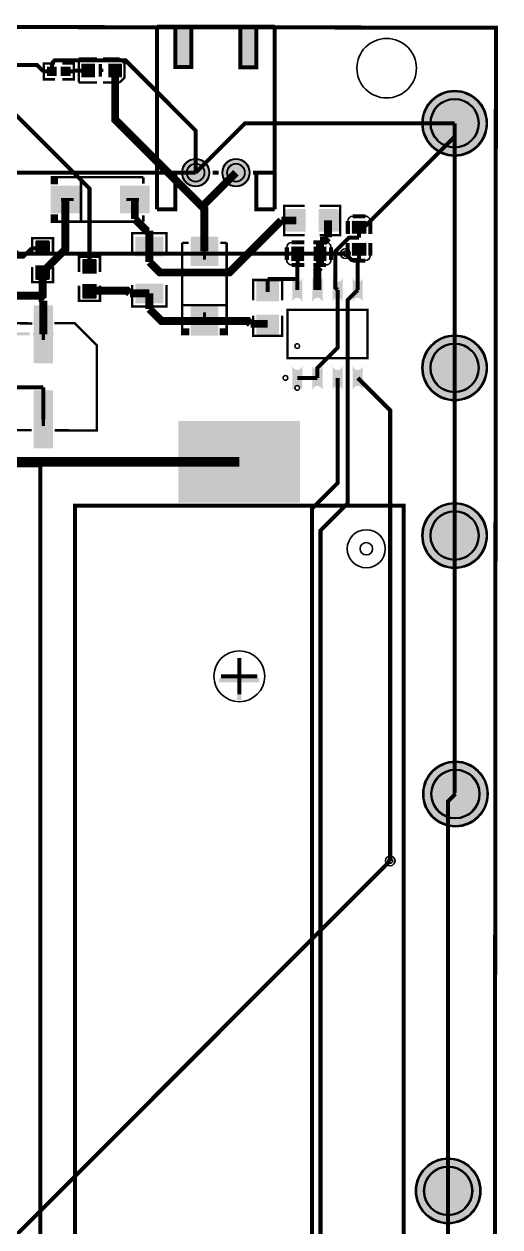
# Model space of a CAD drawing. Header units: millimetres. Extents: x -10 to 89, y -3 to 137.
# Drawn here: x 48.9 to 78.8, y 61.1 to 136.9 of the extents above; entities that cross this region are included whole.
import ezdxf

# ---------------------------------------------------------------- set-up
doc = ezdxf.new("R2010")
doc.units = ezdxf.units.MM
for name, color, linetype, true_color in [('BoardOutLine', 7, 'Continuous', 0xff00ff), ('BottomLayer', 7, 'Continuous', 0x0000ff), ('BottomSolderMaskLayer', 7, 'Continuous', 0xaa00ff), ('Document', 7, 'Continuous', 0xffffff), ('Hole', 7, 'Continuous', 0x222222), ('Multi-Layer', 7, 'Continuous', 0xc0c0c0), ('TopLayer', 7, 'Continuous', 0xff0000), ('TopPasteMaskLayer', 7, 'Continuous', 0x808080), ('TopSilkLayer', 7, 'Continuous', 0xffcc00), ('TopSolderMaskLayer', 7, 'Continuous', 0x800080)]:
    doc.layers.add(name, color=color, linetype=linetype, true_color=true_color)

msp = doc.modelspace()

# ---------------------------------------------------------------- hatches: boundary and pattern name
at = {"layer": 'BottomSolderMaskLayer'}
for points in [[(73.93009906019819, 130.6108712217425, 1), (78.05008890017785, 130.6108712217425, 1)], [(58.7997332994665, 127.499872999746, 1), (60.55053340106671, 127.499872999746, 1)], [(61.339738379476636, 127.499872999746, 1), (63.09053848107684, 127.499872999746, 1)], [(73.93009906019819, 115.20904241808489, 1), (78.05008890017785, 115.20904241808489, 1)], [(73.93009906019819, 104.65201930403862, 1), (78.05008890017785, 104.65201930403862, 1)], [(73.98089916179828, 88.38303276606553, 1), (78.10088900177794, 88.38303276606553, 1)], [(73.52192024384038, 63.39293878587762, 1), (77.64191008382005, 63.39293878587762, 1)]]:
    msp.add_hatch(color=256, dxfattribs=at).paths.add_polyline_path(points)
at = {"layer": 'Document'}
for points in [[(58.44500889001779, 136.70000000000005), (58.44500889001779, 134.20002540005078), (59.345034290068725, 134.20002540005078), (59.345034290068725, 136.70000000000005)], [(62.545008890017925, 136.64998729997467), (62.545008890017925, 134.14998729997455), (63.44500889001779, 134.14998729997455), (63.44500889001779, 136.64998729997467)], [(52.81844043688102, 134.20652781305557), (52.81844043688102, 133.54612649225294), (52.6660401320803, 133.54612649225294), (52.6660401320803, 134.20652781305557)], [(53.09359918719838, 133.8297688595377), (52.43319786639586, 133.8297688595377), (52.43319786639586, 133.9821691643383), (53.09359918719838, 133.9821691643383)], [(54.94734569469142, 133.8817373634747), (54.2869443738889, 133.8817373634747), (54.2869443738889, 134.03413766827532), (54.94734569469142, 134.03413766827532)], [(55.805130810261744, 125.15448310896625), (55.805130810261744, 126.47950215900426), (55.60637541275082, 126.47950215900426), (55.60637541275082, 125.15448310896625)], [(51.20073660147318, 125.71762763525533), (51.20073660147318, 125.91635763271529), (51.99573279146557, 125.91635763271529), (51.99573279146557, 125.71762763525533)], [(56.103251206502364, 125.71762763525533), (56.103251206502364, 125.91635763271529), (55.308255016509975, 125.91635763271529), (55.308255016509975, 125.71762763525533)], [(60.3303530607061, 122.81125222250444), (60.131623063246025, 122.81125222250444), (60.131623063246025, 122.01625603251216), (60.3303530607061, 122.01625603251216)], [(60.89349758699518, 122.51313182626359), (59.56847853695717, 122.51313182626359), (59.56847853695717, 122.3143764287529), (60.89349758699518, 122.3143764287529)], [(60.3303530607061, 117.90873761747525), (60.131623063246025, 117.90873761747525), (60.131623063246025, 118.70373380746764), (60.3303530607061, 118.70373380746764)], [(50.741986283972665, 117.45298450596908), (49.421996443993066, 117.45298450596908), (49.421996443993066, 117.25499110998226), (50.741986283972665, 117.25499110998226)], [(50.18100076200153, 117.74998729997469), (49.98298196596397, 117.74998729997469), (49.98298196596397, 116.95798831597665), (50.18100076200153, 116.95798831597665)], [(50.18100076200153, 111.54597409194821), (49.98298196596397, 111.54597409194821), (49.98298196596397, 112.33797307594625), (50.18100076200153, 112.33797307594625)], [(62.561696723393425, 96.81381762763522), (62.307696215392525, 96.81381762763522), (62.307696215392525, 94.27381254762508), (62.561696723393425, 94.27381254762508)], [(63.68382016764053, 95.4103124206249), (63.68382016764053, 95.66431292862592), (61.1438150876304, 95.66431292862592), (61.1438150876304, 95.4103124206249)]]:
    msp.add_hatch(color=256, dxfattribs=at).paths.add_polyline_path(points)
at = {"layer": 'Multi-Layer'}
for points in [[(58.825133350266604, 127.499872999746, 1), (60.52513335026661, 127.499872999746, 1)], [(61.36513843027674, 127.499872999746, 1), (63.06513843027674, 127.499872999746, 1)]]:
    msp.add_hatch(color=256, dxfattribs=at).paths.add_polyline_path(points)
at = {"layer": 'TopLayer'}
for points in [[(50.90099060198122, 134.144983489967), (50.90099060198122, 133.60497840995686), (50.33535687071367, 133.60497840995686), (50.33535687071367, 134.144983489967)], [(51.20101600203202, 134.144983489967), (51.20101600203202, 133.60497840995686), (51.76664973329957, 133.60497840995686), (51.76664973329957, 134.144983489967)], [(53.30309880619757, 134.33136906273808), (53.30309880619757, 133.53136906273824), (52.50309880619761, 133.53136906273824), (52.50309880619761, 134.33136906273808)], [(55.00490220980441, 134.33136906273808), (55.00490220980441, 133.53136906273824), (54.20490220980446, 133.53136906273824), (54.20490220980446, 134.33136906273808)], [(50.55951231902486, 126.6670053340107), (52.35953771907543, 126.6670053340107), (52.35953771907543, 124.9669799339598), (50.55951231902486, 124.9669799339598)], [(54.94445008890034, 126.6670053340107), (56.74447548895114, 126.6670053340107), (56.74447548895114, 124.9669799339598), (54.94445008890034, 124.9669799339598)], [(66.5802133604268, 123.80251460502916), (66.5802133604268, 125.17950215900441), (65.44767589535172, 125.17950215900441), (65.44767589535172, 123.80251460502916)], [(67.4477774955551, 123.80251460502916), (67.4477774955551, 125.17950215900441), (68.58031496062995, 125.17950215900441), (68.58031496062995, 123.80251460502916)], [(69.52199644399298, 123.66901193802391), (69.52199644399298, 124.46901193802398), (70.42202184404368, 124.46901193802398), (70.42202184404368, 123.66901193802391)], [(57.61348742697487, 122.2550165100331), (55.91249682499347, 122.2550165100331), (55.91249682499347, 123.46253492506992), (57.61348742697487, 123.46253492506992)], [(59.38097536195073, 121.6524511049023), (59.38097536195073, 123.45247650495298), (61.08100076200162, 123.45247650495298), (61.08100076200162, 121.6524511049023)], [(50.46299212598433, 122.34201168402342), (49.59898399796816, 122.34201168402342), (49.59898399796816, 123.14848869697732), (50.46299212598433, 123.14848869697732)], [(66.51000762001536, 121.94998729997462), (65.7100076200154, 121.94998729997462), (65.7100076200154, 122.85001270002545), (66.51000762001536, 122.85001270002545)], [(67.91000762001545, 121.94998729997462), (67.11000762001527, 121.94998729997462), (67.11000762001527, 122.85001270002545), (67.91000762001545, 122.85001270002545)], [(69.52199644399298, 122.26901193802382), (69.52199644399298, 123.06901193802389), (70.42202184404368, 123.06901193802389), (70.42202184404368, 122.26901193802382)], [(53.42100584201171, 121.1690119380238), (52.55699771399554, 121.1690119380238), (52.55699771399554, 121.97548895097793), (53.42100584201171, 121.97548895097793)], [(50.46299212598433, 121.64198628397264), (49.59898399796816, 121.64198628397264), (49.59898399796816, 120.83550927101862), (50.46299212598433, 120.83550927101862)], [(53.42100584201171, 120.46898653797302), (52.55699771399554, 120.46898653797302), (52.55699771399554, 119.66250952501912), (53.42100584201171, 119.66250952501912)], [(57.61348742697487, 120.50500381000757), (55.91249682499347, 120.50500381000757), (55.91249682499347, 119.29748539497075), (57.61348742697487, 119.29748539497075)], [(64.89748539497077, 119.41678943357886), (63.52049784099586, 119.41678943357886), (63.52049784099586, 120.54932689865382), (64.89748539497077, 120.54932689865382)], [(66.37198374396749, 120.85143510287025, -0.7853981633974483), (65.78397256794514, 120.85143510287025), (65.78397256794514, 119.39443738887474, -0.7853981633974483), (66.37198374396749, 119.39443738887474)], [(67.64198628397267, 120.85143510287025, -0.7853981633974483), (67.05397510795032, 120.85143510287025), (67.05397510795032, 119.39443738887474, -0.7853981633974483), (67.64198628397267, 119.39443738887474)], [(68.91198882397785, 120.85143510287025, -0.7853981633974483), (68.3239776479555, 120.85143510287025), (68.3239776479555, 119.39443738887474, -0.7853981633974483), (68.91198882397785, 119.39443738887474)], [(70.1819913639828, 120.85143510287025, -0.7853981633974483), (69.59398018796045, 120.85143510287025), (69.59398018796045, 119.39443738887474, -0.7853981633974483), (70.1819913639828, 119.39443738887474)], [(50.68199136398266, 119.06797053594107), (50.68199136398266, 115.56794513589023), (49.481991363982615, 115.56794513589023), (49.481991363982615, 119.06797053594107)], [(59.38097536195073, 117.2675133350267), (59.38097536195073, 119.0675387350775), (61.08100076200162, 119.0675387350775), (61.08100076200162, 117.2675133350267)], [(64.89748539497077, 118.54922529845066), (63.52049784099586, 118.54922529845066), (63.52049784099586, 117.4166878333757), (64.89748539497077, 117.4166878333757)], [(66.37198374396749, 115.30711201422412, -0.7853981633974483), (65.78397256794514, 115.30711201422412), (65.78397256794514, 113.8501143002286, -0.7853981633974483), (66.37198374396749, 113.8501143002286)], [(67.64198628397267, 115.30711201422412, -0.7853981633974483), (67.05397510795032, 115.30711201422412), (67.05397510795032, 113.8501143002286, -0.7853981633974483), (67.64198628397267, 113.8501143002286)], [(68.91198882397785, 115.30711201422412, -0.7853981633974483), (68.3239776479555, 115.30711201422412), (68.3239776479555, 113.8501143002286, -0.7853981633974483), (68.91198882397785, 113.8501143002286)], [(70.1819913639828, 115.30711201422412, -0.7853981633974483), (69.59398018796045, 115.30711201422412), (69.59398018796045, 113.8501143002286, -0.7853981633974483), (70.1819913639828, 113.8501143002286)], [(50.68199136398266, 113.72801625603245), (50.68199136398266, 110.22799085598172), (49.481991363982615, 110.22799085598172), (49.481991363982615, 113.72801625603245)], [(58.61399542799086, 111.83619507239018), (66.23401066802126, 111.83619507239018), (66.23401066802126, 106.75618491236992), (58.61399542799086, 106.75618491236992)]]:
    msp.add_hatch(color=256, dxfattribs=at).paths.add_polyline_path(points)
at = {"layer": 'TopPasteMaskLayer'}
for points in [[(50.916002032004144, 134.10497840995686), (50.916002032004144, 133.644983489967), (50.875996951993784, 133.60497840995686), (50.37536195072403, 133.60497840995686), (50.33535687071367, 133.644983489967), (50.33535687071367, 134.10497840995686), (50.37536195072403, 134.144983489967), (50.875996951993784, 134.144983489967)], [(51.1860045720091, 134.10497840995686), (51.1860045720091, 133.644983489967), (51.22600965201946, 133.60497840995686), (51.72664465328921, 133.60497840995686), (51.76664973329957, 133.644983489967), (51.76664973329957, 134.10497840995686), (51.72664465328921, 134.144983489967), (51.22600965201946, 134.144983489967)], [(53.30309880619757, 134.33136906273808), (53.30309880619757, 133.53136906273824), (52.50309880619761, 133.53136906273824), (52.50309880619761, 134.33136906273808)], [(55.00490220980441, 134.33136906273808), (55.00490220980441, 133.53136906273824), (54.20490220980446, 133.53136906273824), (54.20490220980446, 134.33136906273808)], [(50.55951231902486, 126.6670053340107), (52.35953771907543, 126.6670053340107), (52.35953771907543, 124.9669799339598), (50.55951231902486, 124.9669799339598)], [(54.94445008890034, 126.6670053340107), (56.74447548895114, 126.6670053340107), (56.74447548895114, 124.9669799339598), (54.94445008890034, 124.9669799339598)], [(65.31397002794006, 123.85100330200657), (65.31397002794006, 125.13098806197615), (65.36398272796532, 125.18100076200153), (66.51399542799095, 125.18100076200153), (66.56398272796537, 125.13098806197615), (66.56901193802378, 124.7209550419102), (66.11899923799842, 124.7209550419102), (66.11899923799842, 124.27096774193558), (66.55900431800865, 124.27096774193558), (66.56398272796537, 123.85100330200657), (66.51399542799095, 123.8009906019812), (65.36398272796532, 123.8009906019812)], [(67.46398272796546, 123.85100330200657), (67.4640081280163, 124.27096774193558), (67.90899161798325, 124.27096774193558), (67.90899161798325, 124.7209550419102), (67.46901193802387, 124.7209550419102), (67.46398272796546, 125.13098806197615), (67.51399542799095, 125.18100076200153), (68.6639827279655, 125.18100076200153), (68.713995427991, 125.13098806197615), (68.713995427991, 123.85100330200657), (68.6639827279655, 123.8009906019812), (67.51399542799095, 123.8009906019812)], [(69.52199644399298, 123.66901193802391), (69.52199644399298, 124.46901193802398), (70.42202184404368, 124.46901193802398), (70.42202184404368, 123.66901193802391)], [(57.513487426974734, 122.2550165100331), (57.152171704343345, 122.2550165100331), (57.052171704343436, 122.35501651003301), (57.052171704343436, 122.56558293116586), (56.9521717043433, 122.66558293116589), (56.57381254762504, 122.66558293116589), (56.47381254762513, 122.56558293116586), (56.47381254762513, 122.35501651003301), (56.37381254762499, 122.2550165100331), (56.012496824993605, 122.2550165100331), (55.91249682499347, 122.35501651003301), (55.91249682499347, 123.3625349250699), (56.012496824993605, 123.46253492506992), (57.513487426974734, 123.46253492506992), (57.61348742697487, 123.3625349250699), (57.61348742697487, 122.35501651003301)], [(59.38097536195073, 121.6524511049023), (59.38097536195073, 123.45247650495298), (61.08100076200162, 123.45247650495298), (61.08100076200162, 121.6524511049023)], [(49.581000762001395, 123.18702057404107), (49.581000762001395, 122.38702057404112), (49.631013462026885, 122.33700787401574), (49.85897891795776, 122.33700787401574), (49.85897891795776, 122.70701041402083), (50.18897637795271, 122.70701041402083), (50.18897637795271, 122.33700787401574), (50.43101346202707, 122.33700787401574), (50.481000762001486, 122.38702057404112), (50.481000762001486, 123.18702057404107), (50.43101346202707, 123.23700787401572), (49.631013462026885, 123.23700787401572)], [(66.51000762001536, 121.94998729997462), (65.7100076200154, 121.94998729997462), (65.7100076200154, 122.85001270002545), (66.51000762001536, 122.85001270002545)], [(67.91000762001545, 121.94998729997462), (67.11000762001527, 121.94998729997462), (67.11000762001527, 122.85001270002545), (67.91000762001545, 122.85001270002545)], [(69.52199644399298, 122.26901193802382), (69.52199644399298, 123.06901193802389), (70.42202184404368, 123.06901193802389), (70.42202184404368, 122.26901193802382)], [(52.539014478029, 122.01402082804168), (52.539014478029, 121.21402082804161), (52.589027178054266, 121.16400812801623), (52.81699263398514, 121.16400812801623), (52.81699263398514, 121.53401066802144), (53.14699009398032, 121.53401066802144), (53.14699009398032, 121.16400812801623), (53.38902717805445, 121.16400812801623), (53.439014478029094, 121.21402082804161), (53.439014478029094, 122.01402082804168), (53.38902717805445, 122.06400812801621), (52.589027178054266, 122.06400812801621)], [(50.48097536195064, 120.79697739395476), (50.48097536195064, 121.59697739395483), (50.43096266192538, 121.64699009398021), (50.20299720599451, 121.64699009398021), (50.20299720599451, 121.27698755397512), (49.87299974599955, 121.27698755397512), (49.87299974599955, 121.64699009398021), (49.63096266192542, 121.64699009398021), (49.58097536195078, 121.59697739395483), (49.58097536195078, 120.79697739395476), (49.63096266192542, 120.74699009398023), (50.43096266192538, 120.74699009398023)], [(53.43898907797802, 119.62397764795537), (53.43898907797802, 120.42397764795533), (53.38897637795276, 120.4739903479807), (53.16101092202189, 120.4739903479807), (53.16101092202189, 120.10398780797561), (52.83101346202716, 120.10398780797561), (52.83101346202716, 120.4739903479807), (52.588976377952804, 120.4739903479807), (52.53898907797816, 120.42397764795533), (52.53898907797816, 119.62397764795537), (52.588976377952804, 119.57399034798073), (53.38897637795276, 119.57399034798073)], [(57.513487426974734, 120.50500381000757), (57.152171704343345, 120.50500381000757), (57.052171704343436, 120.40500381000766), (57.052171704343436, 120.1944373888748), (56.9521717043433, 120.09443738887478), (56.57381254762504, 120.09443738887478), (56.47381254762513, 120.1944373888748), (56.47381254762513, 120.40500381000766), (56.37381254762499, 120.50500381000757), (56.012496824993605, 120.50500381000757), (55.91249682499347, 120.40500381000766), (55.91249682499347, 119.39748539497077), (56.012496824993605, 119.29748539497075), (57.513487426974734, 119.29748539497075), (57.61348742697487, 119.39748539497077), (57.61348742697487, 120.40500381000766)], [(64.84899669799324, 119.43299466598933), (64.42903225806458, 119.43302006604017), (64.42903225806458, 119.87800355600712), (63.97904495809007, 119.87800355600712), (63.97904495809007, 119.43802387604774), (63.569011938024005, 119.43299466598933), (63.518999237998514, 119.4830073660147), (63.518999237998514, 120.63299466598937), (63.569011938024005, 120.68300736601475), (64.84899669799324, 120.68300736601475), (64.89900939801896, 120.63299466598937), (64.89900939801896, 119.4830073660147)], [(66.37198374396749, 120.85143510287025, -0.7853981633974483), (65.78397256794514, 120.85143510287025), (65.78397256794514, 119.39443738887474, -0.7853981633974483), (66.37198374396749, 119.39443738887474)], [(67.64198628397267, 120.85143510287025, -0.7853981633974483), (67.05397510795032, 120.85143510287025), (67.05397510795032, 119.39443738887474, -0.7853981633974483), (67.64198628397267, 119.39443738887474)], [(68.91198882397785, 120.85143510287025, -0.7853981633974483), (68.3239776479555, 120.85143510287025), (68.3239776479555, 119.39443738887474, -0.7853981633974483), (68.91198882397785, 119.39443738887474)], [(70.1819913639828, 120.85143510287025, -0.7853981633974483), (69.59398018796045, 120.85143510287025), (69.59398018796045, 119.39443738887474, -0.7853981633974483), (70.1819913639828, 119.39443738887474)], [(50.68199136398266, 119.06797053594107), (50.68199136398266, 115.56794513589023), (49.481991363982615, 115.56794513589023), (49.481991363982615, 119.06797053594107)], [(59.38097536195073, 117.2675133350267), (59.38097536195073, 119.0675387350775), (61.08100076200162, 119.0675387350775), (61.08100076200162, 117.2675133350267)], [(64.84899669799324, 117.28298196596393), (63.569011938024005, 117.28298196596393), (63.518999237998514, 117.3329946659893), (63.518999237998514, 118.4830073660147), (63.569011938024005, 118.53299466598935), (63.97904495809007, 118.53802387604776), (63.97904495809007, 118.08801117602229), (64.42903225806458, 118.08801117602229), (64.42903225806458, 118.52801625603252), (64.84899669799324, 118.53299466598935), (64.89900939801896, 118.4830073660147), (64.89900939801896, 117.3329946659893)], [(66.37198374396749, 115.30711201422412, -0.7853981633974483), (65.78397256794514, 115.30711201422412), (65.78397256794514, 113.8501143002286, -0.7853981633974483), (66.37198374396749, 113.8501143002286)], [(67.64198628397267, 115.30711201422412, -0.7853981633974483), (67.05397510795032, 115.30711201422412), (67.05397510795032, 113.8501143002286, -0.7853981633974483), (67.64198628397267, 113.8501143002286)], [(68.91198882397785, 115.30711201422412, -0.7853981633974483), (68.3239776479555, 115.30711201422412), (68.3239776479555, 113.8501143002286, -0.7853981633974483), (68.91198882397785, 113.8501143002286)], [(70.1819913639828, 115.30711201422412, -0.7853981633974483), (69.59398018796045, 115.30711201422412), (69.59398018796045, 113.8501143002286, -0.7853981633974483), (70.1819913639828, 113.8501143002286)], [(50.68199136398266, 113.72801625603245), (50.68199136398266, 110.22799085598172), (49.481991363982615, 110.22799085598172), (49.481991363982615, 113.72801625603245)], [(58.61399542799086, 111.83619507239018), (66.23401066802126, 111.83619507239018), (66.23401066802126, 106.75618491236992), (58.61399542799086, 106.75618491236992)]]:
    msp.add_hatch(color=256, dxfattribs=at).paths.add_polyline_path(points)
at = {"layer": 'TopSilkLayer'}
for points in [[(51.00198120396226, 127.29438658877314), (51.00198120396226, 126.76588773177548), (50.54478028956078, 126.76588773177548), (50.54478028956078, 127.29438658877314)], [(51.00198120396226, 124.33959867919737), (51.00198120396226, 124.86809753619514), (50.54478028956078, 124.86809753619514), (50.54478028956078, 124.33959867919737)], [(49.22397764795528, 117.45298450596908), (47.90398780797568, 117.45298450596908), (47.90398780797568, 117.25499110998226), (49.22397764795528, 117.25499110998226)], [(58.75359410718829, 117.70998221996444), (59.28209296418595, 117.70998221996444), (59.28209296418595, 117.25278130556262), (58.75359410718829, 117.25278130556262)], [(61.70838201676406, 117.70998221996444), (61.179883159766405, 117.70998221996444), (61.179883159766405, 117.25278130556262), (61.70838201676406, 117.25278130556262)]]:
    msp.add_hatch(color=256, dxfattribs=at).paths.add_polyline_path(points)
at = {"layer": 'TopSolderMaskLayer'}
for points in [[(50.92638380948074, 134.17037876182997), (50.92638380948074, 133.57957358021963), (50.30995225771312, 133.57957358021963), (50.30995225771312, 134.17037876182997)], [(51.17561367013195, 134.17037876182997), (51.17561367013195, 133.57957358021963), (51.792045221899116, 133.57957358021963), (51.792045221899116, 134.17037876182997)], [(53.32849079246557, 134.35676588772537), (53.32849079246557, 133.50596578612522), (52.4776906908653, 133.50596578612522), (52.4776906908653, 134.35676588772537)], [(55.03031032513695, 134.35676588772537), (55.03031032513695, 133.50596578612522), (54.179510223536454, 133.50596578612522), (54.179510223536454, 134.35676588772537)], [(73.93009906019819, 130.6108712217425, 1), (78.05008890017785, 130.6108712217425, 1)], [(58.7997332994665, 127.499872999746, 1), (60.55053340106671, 127.499872999746, 1)], [(61.339738379476636, 127.499872999746, 1), (63.09053848107684, 127.499872999746, 1)], [(50.53411298507194, 126.69240955939222), (52.384939203570184, 126.69240955939222), (52.384939203570184, 124.9415832987263), (50.53411298507194, 124.9415832987263)], [(54.91904717071088, 126.69240955939222), (56.76987338920935, 126.69240955939222), (56.76987338920935, 124.9415832987263), (54.91904717071088, 124.9415832987263)], [(66.60561227190442, 123.77711595979895), (66.60561227190442, 125.2049026783277), (65.42227470522926, 125.2049026783277), (65.42227470522926, 123.77711595979895)], [(67.42238086272187, 123.77711595979895), (67.42238086272187, 125.2049026783277), (68.6057184293968, 125.2049026783277), (68.6057184293968, 123.77711595979895)], [(69.49341735457665, 123.64642981400664), (69.49341735457665, 124.49158545987359), (70.45059448183429, 124.49158545987359), (70.45059448183429, 123.64642981400664)], [(57.64926655616887, 122.23698550441804), (55.876715558647675, 122.23698550441804), (55.876715558647675, 123.48056593068497), (57.64926655616887, 123.48056593068497)], [(59.356988934049696, 121.6255569334669), (59.356988934049696, 123.47937143540321), (61.104992924681255, 123.47937143540321), (61.104992924681255, 121.6255569334669)], [(50.490204123339254, 122.31830367564783), (49.57177200061324, 122.31830367564783), (49.57177200061324, 123.17219819877073), (50.490204123339254, 123.17219819877073)], [(66.53540928372172, 121.92458366493793), (65.68460918212168, 121.92458366493793), (65.68460918212168, 122.87541060028354), (66.53540928372172, 122.87541060028354)], [(67.93540605790895, 121.92458366493793), (67.08460595630868, 121.92458366493793), (67.08460595630868, 122.87541060028354), (67.93540605790895, 122.87541060028354)], [(69.49341735457665, 122.24643268139585), (69.49341735457665, 123.09158832726268), (70.45059448183429, 123.09158832726268), (70.45059448183429, 122.24643268139585)], [(53.448213039508346, 121.14530243623051), (52.5297809167821, 121.14530243623051), (52.5297809167821, 121.99919695935353), (53.448213039508346, 121.99919695935353)], [(50.490204123339254, 121.66569429234823), (49.57177200061324, 121.66569429234823), (49.57177200061324, 120.81179976922522), (50.490204123339254, 120.81179976922522)], [(53.448213039508346, 120.4926930529308), (52.5297809167821, 120.4926930529308), (52.5297809167821, 119.63879852980779), (53.448213039508346, 119.63879852980779)], [(57.64926655616887, 120.5230363327455), (55.876715558647675, 120.5230363327455), (55.876715558647675, 119.27945590647857), (57.64926655616887, 119.27945590647857)], [(64.92836558591398, 119.39590173017257), (63.48961309276365, 119.39590173017257), (63.48961309276365, 120.5702202243391), (64.92836558591398, 120.5702202243391)], [(66.39738379476759, 120.86953175571705, -0.7853981633974483), (65.75857251714504, 120.86953175571705), (65.75857251714504, 119.37634073602794, -0.7853981633974483), (66.39738379476759, 119.37634073602794)], [(67.66738633477277, 120.86953175571705, -0.7853981633974483), (67.02857505715022, 120.86953175571705), (67.02857505715022, 119.37634073602794, -0.7853981633974483), (67.66738633477277, 119.37634073602794)], [(68.93738887477795, 120.86953175571705, -0.7853981633974483), (68.2985775971554, 120.86953175571705), (68.2985775971554, 119.37634073602794, -0.7853981633974483), (68.93738887477795, 119.37634073602794)], [(70.2073914147829, 120.86953175571705, -0.7853981633974483), (69.56858013716035, 120.86953175571705), (69.56858013716035, 119.37634073602794, -0.7853981633974483), (70.2073914147829, 119.37634073602794)], [(50.69069921549976, 119.14205240453487), (50.69069921549976, 115.49385896621254), (49.4732820378083, 115.49385896621254), (49.4732820378083, 119.14205240453487)], [(59.356988934049696, 117.24061536851741), (59.356988934049696, 119.09442987045372), (61.104992924681255, 119.09442987045372), (61.104992924681255, 117.24061536851741)], [(64.92836558591398, 118.57011487595003), (63.48961309276365, 118.57011487595003), (63.48961309276365, 117.39579638178327), (64.92836558591398, 117.39579638178327)], [(73.93009906019819, 115.20904241808489, 1), (78.05008890017785, 115.20904241808489, 1)], [(66.39738379476759, 115.3252086670708, -0.7853981633974483), (65.75857251714504, 115.3252086670708), (65.75857251714504, 113.8320176473818, -0.7853981633974483), (66.39738379476759, 113.8320176473818)], [(67.66738633477277, 115.3252086670708, -0.7853981633974483), (67.02857505715022, 115.3252086670708), (67.02857505715022, 113.8320176473818, -0.7853981633974483), (67.66738633477277, 113.8320176473818)], [(68.93738887477795, 115.3252086670708, -0.7853981633974483), (68.2985775971554, 115.3252086670708), (68.2985775971554, 113.8320176473818, -0.7853981633974483), (68.93738887477795, 113.8320176473818)], [(70.2073914147829, 115.3252086670708, -0.7853981633974483), (69.56858013716035, 115.3252086670708), (69.56858013716035, 113.8320176473818, -0.7853981633974483), (70.2073914147829, 113.8320176473818)], [(50.69069921549976, 113.80210457625208), (50.69069921549976, 110.15391113792975), (49.4732820378083, 110.15391113792975), (49.4732820378083, 113.80210457625208)], [(58.58859588519181, 111.86159537719072), (66.25941122682252, 111.86159537719072), (66.25941122682252, 106.73078511557026), (58.58859588519181, 106.73078511557026)], [(73.93009906019819, 104.65201930403862, 1), (78.05008890017785, 104.65201930403862, 1)], [(73.98089916179828, 88.38303276606553, 1), (78.10088900177794, 88.38303276606553, 1)], [(73.52192024384038, 63.39293878587762, 1), (77.64191008382005, 63.39293878587762, 1)]]:
    msp.add_hatch(color=256, dxfattribs=at).paths.add_polyline_path(points)

# ---------------------------------------------------------------- linework, layer by layer
at = {"layer": 'BoardOutLine', "const_width": 0.25400050800101603}
for points in [[(0.12750825501655072, 136.7310134620269), (78.71851663703319, 136.6290322580645)], [(78.59100838201675, 136.6800101600203), (78.48615697231389, 6.858013716027472)]]:
    msp.add_lwpolyline(points, dxfattribs=at)
at = {"layer": 'BottomLayer', "const_width": 0.25400050800101603}
for points in [[(75.98999237998464, 130.6107950215901), (62.78602997206008, 130.6107950215901), (59.675031750063454, 127.49979679959358)], [(42.5170434340871, 124.55770891541783), (42.62067564135123, 124.55770891541783), (45.56276352552709, 127.49979679959358), (59.675031750063454, 127.49979679959358)], [(46.66207772415555, 124.21912623825244), (48.47487934975857, 122.4063246126492), (69.10099060198104, 122.4063246126492)], [(37.84699009398014, 22.439852679705268), (37.84699009398014, 50.089077978155956), (71.93030226060455, 84.17239014478025)]]:
    msp.add_lwpolyline(points, dxfattribs=at)
at = {"layer": 'BottomSolderMaskLayer'}
for centre, radius in [((75.99009398018802, 130.6108712217425), 2.05999491998984), ((75.99009398018802, 130.6108712217425), 1.5449961899923803), ((59.675133350266606, 127.499872999746), 0.8754000508001016), ((59.67500635001261, 127.50000000000011), 0.5664484065211015), ((62.21513843027674, 127.499872999746), 0.8754000508001016), ((62.21501143002274, 127.50000000000011), 0.5664484065211015), ((75.99009398018802, 115.20904241808489), 2.05999491998984), ((75.98999237998464, 115.2089916179832), 1.5449961899923803), ((75.99009398018802, 104.65201930403862), 2.05999491998984), ((75.99009398018802, 104.65201930403862), 1.5449961899923803), ((76.04089408178811, 88.38303276606553), 2.05999491998984), ((76.04099568199149, 88.3830073660148), 1.5449961899923803), ((75.58191516383022, 63.39293878587762), 2.05999491998984), ((75.58191516383022, 63.39293878587762), 1.5449961899923803)]:
    msp.add_circle(centre, radius, dxfattribs=at)
at = {"layer": 'Document'}
for centre, radius in [((66.07797815595632, 113.95097790195587), 0.15011430022860048), ((70.42418084836186, 103.82296164592333), 0.3929387858775718)]:
    msp.add_circle(centre, radius, dxfattribs=at)
at = {"layer": 'Hole'}
for centre in [(69.10109220218442, 122.40640081280173), (71.9304038608077, 84.17246634493279)]:
    msp.add_circle(centre, 0.15250190500381003, dxfattribs=at)
at = {"layer": 'Multi-Layer'}
for centre, radius in [((71.70612141224274, 134.0789941579884), 1.8750063500127003), ((75.99009398018802, 130.6108712217425), 2), ((75.99009398018802, 130.6108712217425), 1.5000000000000002), ((59.675133350266606, 127.499872999746), 0.8500000000000001), ((59.67500635001261, 127.50000000000011), 0.5500127000254001), ((62.21513843027674, 127.499872999746), 0.8500000000000001), ((62.21501143002274, 127.50000000000011), 0.5500127000254001), ((69.10109220218442, 122.40640081280173), 0.30500381000762006), ((75.99009398018802, 115.20904241808489), 2), ((75.98999237998464, 115.2089916179832), 1.5000000000000002), ((75.99009398018802, 104.65201930403862), 2), ((75.99009398018802, 104.65201930403862), 1.5000000000000002), ((70.42418084836186, 103.82296164592333), 1.2000000000000002), ((76.04089408178811, 88.38303276606553), 2), ((76.04099568199149, 88.3830073660148), 1.5000000000000002), ((71.9304038608077, 84.17246634493279), 0.30500381000762006), ((75.58191516383022, 63.39293878587762), 2), ((75.58191516383022, 63.39293878587762), 1.5000000000000002)]:
    msp.add_circle(centre, radius, dxfattribs=at)
at = {"layer": 'TopLayer'}
for points, const_width in [([(50.08092456184909, 133.8749555499112), (49.67071374142756, 134.28516637033272), (44.57393954787926, 134.28516637033272)], 0.25400050800101603), ([(50.61813563627129, 134.39946659893326), (50.79745999492002, 134.57879095758187), (55.252374904749786, 134.57879095758187), (59.675031750063454, 130.1561341122682), (59.675031750063454, 127.49979679959358)], 0.25400050800101603), ([(50.61813563627129, 133.8749555499112), (50.61813563627129, 134.39946659893326)], 0.25400050800101603), ([(52.90312420624832, 133.93134366268725), (52.07762255524517, 133.93134366268725), (52.021234442468995, 133.8749555499112)], 0.25400050800101603), ([(54.60492760985517, 133.93134366268725), (54.60492760985517, 130.8363474726949), (60.07838455676915, 125.36314452628915)], 0.5), ([(52.98897637795267, 121.57244094488192), (52.98897637795267, 126.51021082042166), (46.07990855981711, 133.41927863855722), (44.57393954787926, 133.41927863855722)], 0.25400050800101603), ([(50.3496570993143, 133.8749555499112), (50.08092456184909, 133.8749555499112)], 0.25400050800101603), ([(50.3496570993143, 133.8749555499112), (50.61813563627129, 133.8749555499112)], 0.25400050800101603), ([(51.4837693675388, 133.8749555499112), (52.021234442468995, 133.8749555499112)], 0.25400050800101603), ([(69.97221234442463, 123.74185928371855), (75.98999237998464, 129.75963931927868), (75.98999237998464, 130.18534417068827)], 0.25400050800101603), ([(75.98999237998464, 130.18534417068827), (75.98999237998464, 130.6107950215901)], 0.25400050800101603), ([(75.98999237998464, 130.18534417068827), (75.98999237998464, 115.20896621793236)], 0.25400050800101603), ([(60.07838455676915, 125.36314452628915), (62.215036830073586, 127.49979679959358)], 0.5), ([(50.03088646177298, 121.23868427736852), (51.45963931927872, 122.66743713487426), (51.45963931927872, 125.81704343408683)], 0.5), ([(55.8444500889002, 125.81704343408683), (55.8444500889002, 124.58945897891795)], 0.5), ([(60.07838455676915, 125.36314452628915), (60.23103886207787, 125.21023622047244), (60.23103886207787, 122.55262890525785)], 0.5), ([(55.8444500889002, 124.58945897891795), (56.594005588011214, 123.83990347980694), (56.76291592583175, 123.83990347980694)], 0.5), ([(56.76291592583175, 121.87749555499113), (57.423825247650484, 121.2165862331724), (61.79593599187206, 121.2165862331724), (65.07025654051313, 124.49090678181358)], 0.5), ([(66.01412242824495, 124.49090678181358), (65.07025654051313, 124.49090678181358)], 0.5), ([(68.01412242824495, 124.49090678181358), (68.01412242824495, 123.4248666497333)], 0.5), ([(56.76291592583175, 123.18559817119626), (56.76291592583175, 123.83990347980694)], 0.5), ([(67.50993141986305, 123.22750825501646), (67.81676403352799, 123.22750825501646), (68.01412242824495, 123.4248666497333)], 0.5), ([(67.50993141986305, 122.39997459994925), (67.50993141986305, 123.22750825501646)], 0.5), ([(69.97221234442463, 123.41470662941322), (69.35041910083805, 123.41470662941322), (68.47056134112268, 122.53484886969773), (68.47056134112268, 120.27043434086863), (68.6178816357633, 120.12311404622812)], 0.25400050800101603), ([(69.97221234442463, 124.06901193802389), (69.97221234442463, 123.74185928371855)], 0.25400050800101603), ([(69.97221234442463, 123.74185928371855), (69.97221234442463, 123.41470662941322)], 0.25400050800101603), ([(49.3445770891542, 122.74516129032259), (48.81422402844805, 122.21480822961655), (45.08397256794524, 122.21480822961655)], 0.25400050800101603), ([(50.03088646177298, 122.74516129032259), (49.3445770891542, 122.74516129032259)], 0.25400050800101603), ([(56.76291592583175, 123.18559817119626), (56.76291592583175, 122.85869951739903)], 0.5), ([(56.76291592583175, 122.85869951739903), (56.76291592583175, 121.87749555499113)], 0.5), ([(69.97221234442463, 122.66921513843022), (69.97221234442463, 122.01465582931166)], 0.25400050800101603), ([(66.10988061976127, 122.39997459994925), (66.10988061976127, 121.69563119126235)], 0.25400050800101603), ([(67.50993141986305, 122.1193040386081), (67.50993141986305, 122.39997459994925)], 0.5), ([(67.50993141986305, 122.1193040386081), (67.50993141986305, 121.57269494538991)], 0.5), ([(69.88788417576848, 121.99687579375154), (69.51043942087881, 121.99687579375154), (69.10099060198104, 122.4063246126492)], 0.25400050800101603), ([(69.97221234442463, 122.01465582931166), (69.90566421132849, 122.01465582931166), (69.88788417576848, 121.99687579375154)], 0.25400050800101603), ([(69.88788417576848, 121.99687579375154), (69.88788417576848, 120.12311404622812)], 0.25400050800101603), ([(50.03088646177298, 119.75963931927868), (50.03088646177298, 121.23868427736852)], 0.5), ([(66.07787655575316, 120.80383540767082), (66.07787655575316, 121.66362712725424), (66.10988061976127, 121.69563119126235)], 0.25400050800101603), ([(67.34787909575834, 120.12311404622812), (67.34787909575834, 121.4106426212852), (67.50993141986305, 121.57269494538991)], 0.5), ([(64.20894081788174, 119.98290576581155), (64.20894081788174, 120.80383540767082)], 0.25400050800101603), ([(66.07787655575316, 120.80383540767082), (64.20894081788174, 120.80383540767082)], 0.25400050800101603), ([(66.07787655575316, 120.12311404622812), (66.07787655575316, 120.80383540767082)], 0.25400050800101603), ([(50.03088646177298, 119.75963931927868), (45.842418084836254, 119.75963931927868)], 0.5), ([(50.08194056388106, 119.44544069088136), (50.03088646177298, 119.49649479298955), (50.03088646177298, 119.75963931927868)], 0.5), ([(50.08194056388106, 117.31793243586492), (50.08194056388106, 119.44544069088136)], 0.5), ([(52.98897637795267, 120.06596393192785), (55.37023114046224, 120.06596393192785), (55.535077470154874, 119.90111760223522)], 0.5), ([(56.76291592583175, 119.90111760223522), (55.535077470154874, 119.90111760223522)], 0.5), ([(56.76291592583175, 119.90111760223522), (56.76291592583175, 118.91991363982731)], 0.5), ([(67.34787909575834, 114.57879095758199), (67.34787909575834, 115.21353822707647), (68.6178816357633, 116.48354076708154), (68.6178816357633, 120.12311404622812)], 0.25400050800101603), ([(67.44693929387859, 21.485572771145485), (67.53990347980698, 21.57853695707388), (67.53990347980698, 104.97325374650757), (69.252882905766, 106.68623317246636), (69.252882905766, 119.48811277622553), (69.88788417576848, 120.12311404622812)], 0.25400050800101603), ([(56.76291592583175, 118.91991363982731), (57.51526543053092, 118.16756413512826), (60.23103886207787, 118.16756413512826)], 0.5), ([(60.23103886207787, 118.16756413512826), (62.95824231648476, 118.16756413512826), (63.14290068580135, 117.98290576581155)], 0.5), ([(64.20894081788174, 117.98290576581155), (63.14290068580135, 117.98290576581155)], 0.5), ([(50.08194056388106, 113.98265176530356), (45.001168402336816, 113.98265176530356), (43.5533655067311, 115.43045466090939)], 0.25400050800101603), ([(75.98999237998464, 104.65194310388631), (75.98999237998464, 115.20896621793236)], 0.25400050800101603), ([(67.34787909575834, 114.57879095758199), (66.07787655575316, 114.57879095758199)], 0.25400050800101603), ([(68.6178816357633, 114.57879095758199), (68.6178816357633, 107.95547371094744), (67.00599441198892, 106.34358648717296), (67.00599441198892, 38.442646685293425)], 0.25400050800101603), ([(71.93030226060455, 84.17239014478025), (71.93030226060455, 112.53637287274569), (69.88788417576848, 114.57879095758199)], 0.25400050800101603), ([(50.08194056388106, 111.97807975615956), (50.08194056388106, 113.98265176530356)], 0.25400050800101603), ([(62.423825247650484, 109.29608839217678), (46.421031242062554, 109.29608839217678), (43.87086614173245, 111.84625349250689)], 0.61998983997968), ([(76.04079248158496, 88.3829565659131), (75.98999237998464, 88.43375666751331), (75.98999237998464, 104.65194310388631)], 0.25400050800101603), ([(75.58181356362707, 63.392862585725084), (75.58181356362707, 87.92397764795533), (76.04079248158496, 88.3829565659131)], 0.25400050800101603), ([(75.78602997206008, 23.255956311912655), (75.58181356362707, 23.46017272034544), (75.58181356362707, 63.392862585725084)], 0.25400050800101603)]:
    msp.add_lwpolyline(points, dxfattribs=dict(at, const_width=const_width))
at = {"layer": 'TopSilkLayer'}
for points, const_width in [([(57.24500889001774, 136.7000254000509), (64.64500889001783, 136.7000254000509)], 0.25400050800101603), ([(57.24500889001774, 125.1999745999492), (57.24500889001774, 136.7000254000509)], 0.25400050800101603), ([(58.39502159004337, 136.70000000000005), (58.39502159004337, 134.14998729997455), (59.39502159004314, 134.14998729997455), (59.39502159004314, 136.70000000000005)], 0.25400050800101603), ([(62.49509779019559, 136.67490474980957), (62.49509779019559, 134.12489204978408), (63.49509779019559, 134.12489204978408), (63.49509779019559, 136.67490474980957)], 0.25400050800101603), ([(64.64500889001783, 136.7000254000509), (64.64500889001783, 125.20000000000005)], 0.25400050800101603), ([(50.82479044958086, 134.37358394716796), (50.10675641351281, 134.37358394716796), (50.10675641351281, 133.376377952756), (50.82479044958086, 133.376377952756)], 0.15240030480060962), ([(51.27721615443215, 134.37358394716796), (51.9952501905002, 134.37358394716796), (51.9952501905002, 133.376377952756), (51.27721615443215, 133.376377952756)], 0.15240030480060962), ([(53.46398272796546, 134.68026416052828), (52.31397002794006, 134.68026416052828)], 0.15001270002540007), ([(52.31397002794006, 133.18023876047744), (52.31397002794006, 134.66017272034549)], 0.15001270002540007), ([(53.677800355600766, 134.33776987553972), (53.677800355600766, 133.55036830073664)], 0.202997205994412), ([(53.843992887985905, 134.68257556515118), (54.89410718821432, 134.68257556515118)], 0.15001270002540007), ([(55.19405638811281, 134.28249936499878), (55.19405638811281, 134.38252476504954), (54.89410718821432, 134.68257556515118)], 0.15001270002540007), ([(55.19405638811281, 133.58255016510032), (55.19405638811281, 134.28249936499878)], 0.15001270002540007), ([(53.677800355600766, 133.93931927863866), (53.85316230632475, 133.93931927863866)], 0.202997205994412), ([(55.19405638811281, 133.58255016510032), (55.19405638811281, 133.48239776479556), (54.89410718821432, 133.1824485648972)], 0.15001270002540007), ([(53.46398272796546, 133.18013716027428), (52.31397002794006, 133.18013716027428)], 0.15001270002540007), ([(53.843992887985905, 133.1824485648972), (54.89410718821432, 133.1824485648972)], 0.15001270002540007), ([(50.92575565151128, 127.21821183642362), (56.37823215646449, 127.21821183642362)], 0.15240030480060962), ([(52.45516891033776, 127.21821183642362), (52.45516891033776, 124.41577343154688)], 0.15240030480060962), ([(56.37823215646449, 127.21821183642362), (56.37823215646449, 126.81668783337568)], 0.15240030480060962), ([(57.24422148844292, 127.50000000000011), (58.59387858775722, 127.50000000000011)], 0.25400050800101603), ([(57.24500889001774, 125.20000000000005), (58.39502159004337, 125.20000000000005), (58.39502159004337, 127.50000000000011)], 0.25400050800101603), ([(60.75615951231907, 127.50000000000011), (61.13388366776735, 127.50000000000011)], 0.25400050800101603), ([(63.296164592329205, 127.50000000000011), (64.64500889001783, 127.50000000000011)], 0.25400050800101603), ([(64.64503429006845, 125.20000000000005), (63.49497078994159, 125.20000000000005), (63.49497078994159, 127.50000000000011)], 0.25400050800101603), ([(66.53779527559072, 123.5739141478283), (65.25285750571493, 123.5739141478283), (65.25285750571493, 125.40810261620516), (66.53779527559072, 125.40810261620516)], 0.15240030480060962), ([(67.49019558039117, 123.5739141478283), (68.77513335026674, 123.5739141478283), (68.77513335026674, 125.40810261620516), (67.49019558039117, 125.40810261620516)], 0.15240030480060962), ([(50.92575565151128, 124.41577343154688), (56.37823215646449, 124.41577343154688)], 0.15240030480060962), ([(56.37823215646449, 124.41577343154688), (56.37823215646449, 124.81729743459482)], 0.15240030480060962), ([(69.26238252476492, 123.64927609855226), (69.26238252476492, 124.44925069850149)], 0.25400050800101603), ([(69.57223774447539, 124.75902971805942), (70.37226314452619, 124.75902971805942)], 0.25400050800101603), ([(70.68204216408435, 123.64927609855226), (70.68204216408435, 124.44925069850149)], 0.25400050800101603), ([(50.691592583185184, 122.41821183642378), (50.691592583185184, 123.3770891541783), (49.37038354076708, 123.3770891541783), (49.37038354076708, 122.41821183642378)], 0.15240030480060962), ([(57.842087884175726, 122.33121666243335), (57.842087884175726, 123.69113538227089), (55.68389636779284, 123.69113538227089), (55.68389636779284, 122.33121666243335)], 0.15240030480060962), ([(58.82976885953781, 117.63375666751335), (58.82976885953781, 123.08623317246634)], 0.15240030480060962), ([(58.82976885953781, 123.08623317246634), (59.23129286258563, 123.08623317246634)], 0.15240030480060962), ([(61.632207264414546, 123.08623317246634), (61.230683261366494, 123.08623317246634)], 0.15240030480060962), ([(61.632207264414546, 117.63375666751335), (61.632207264414546, 123.08623317246634)], 0.15240030480060962), ([(65.41998983997973, 122.00022860045715), (65.41998983997973, 122.80025400050795)], 0.25400050800101603), ([(66.52974345948701, 123.11003302006611), (65.7297688595379, 123.11003302006611)], 0.25400050800101603), ([(67.09019558039131, 123.1095758191517), (67.89017018034042, 123.1095758191517)], 0.25400050800101603), ([(68.19992379984751, 122.79974599949196), (68.19992379984751, 121.99969519939043)], 0.25400050800101603), ([(69.25656591313168, 123.07338074676159), (69.25656591313168, 122.27338074676152)], 0.25400050800101603), ([(70.67617475234943, 123.07338074676159), (70.67617475234943, 122.27338074676152)], 0.25400050800101603), ([(53.649606299212564, 121.24521209042416), (53.649606299212564, 122.20408940817879), (52.32839725679446, 122.20408940817879), (52.32839725679446, 121.24521209042416)], 0.15240030480060962), ([(69.5663957327913, 121.96355092710189), (70.36637033274064, 121.96355092710189)], 0.25400050800101603), ([(50.691592583185184, 121.56578613157228), (50.691592583185184, 120.60690881381765), (49.37038354076708, 120.60690881381765), (49.37038354076708, 121.56578613157228)], 0.15240030480060962), ([(66.52974345948701, 121.69037338074668), (65.7297688595379, 121.69037338074668)], 0.25400050800101603), ([(67.09019558039131, 121.68989077978154), (67.89017018034042, 121.68989077978154)], 0.25400050800101603), ([(53.649606299212564, 120.39278638557278), (53.649606299212564, 119.43390906781815), (52.32839725679446, 119.43390906781815), (52.32839725679446, 120.39278638557278)], 0.15240030480060962), ([(57.842087884175726, 120.42880365760732), (57.842087884175726, 119.0688849377699), (55.68389636779284, 119.0688849377699), (55.68389636779284, 120.42880365760732)], 0.15240030480060962), ([(65.12608585217163, 119.45920751841504), (65.12608585217163, 120.74414528829061), (63.291897383794776, 120.74414528829061), (63.291897383794776, 119.45920751841504)], 0.15240030480060962), ([(58.82976885953781, 119.16316992633983), (61.632207264414546, 119.16316992633983)], 0.15240030480060962), ([(65.12608585217163, 118.50680721361437), (65.12608585217163, 117.22186944373891), (63.291897383794776, 117.22186944373891), (63.291897383794776, 118.50680721361437)], 0.15240030480060962), ([(49.34272288544594, 111.29235458470919), (46.70632461264927, 111.27231394462785), (46.70632461264927, 116.62918465836935), (48.10078740157496, 118.02364744729482), (49.39618999237996, 118.01028702057397)], 0.15240030480060962), ([(50.78968757937514, 111.27848615697235), (53.45816611633222, 111.27180594361187), (53.45816611633222, 116.62801625603254), (52.06202692405395, 118.02415544831081), (50.767792735585545, 118.02415544831081)], 0.15240030480060962), ([(62.42400304800594, 96.93906527813056), (62.42400304800594, 94.65306070612144)], 0.25400050800101603), ([(63.56700533401067, 95.79606299212605), (61.28100076200144, 95.79606299212605)], 0.25400050800101603)]:
    msp.add_lwpolyline(points, dxfattribs=dict(at, const_width=const_width))
for points, const_width in [([(65.4567945135891, 115.82959105918212), (65.4567945135891, 118.87241554483114), (70.50922021844053, 118.87241554483114), (70.50922021844053, 115.82959105918212), (65.4567945135891, 115.82959105918212)], 0.15240030480060962), ([(49.900965201930376, 31.988417576835104), (29.19992379984774, 31.988417576835104), (29.19992379984774, 109.07757175514348), (49.900965201930376, 109.07757175514348), (49.900965201930376, 31.988417576835104)], 0.25400050800101603), ([(52.07348234696451, 106.52758445516895), (72.77452374904738, 106.52758445516895), (72.77452374904738, 29.438430276860572), (52.07348234696451, 29.438430276860572), (52.07348234696451, 106.52758445516895)], 0.25400050800101603)]:
    msp.add_lwpolyline(points, close=True, dxfattribs=dict(at, const_width=const_width))
for centre, radius in [((66.07797815595632, 116.58191516383033), 0.15011430022860048), ((65.33147066294146, 114.5786131572263), 0.15011430022860048), ((62.42418084836186, 95.79603759207521), 1.600203200406401)]:
    msp.add_circle(centre, radius, dxfattribs=at)
for centre, start, end in [((69.57221234442454, 124.44919989944094), 90, 180), ((70.37221234442472, 124.4491998983998), 359.9999999999857, 90), ((65.72981965963959, 122.80020320040649), 90, 180), ((67.89009398018811, 122.79974600053322), 359.99999980744815, 90), ((65.72981965859844, 122.0002032004063), 179.9953028545985, 270), ((67.89009398435269, 121.99972059840036), 270, 0.009394483264668997), ((69.5663957327913, 122.27332994665994), 180.00000000000702, 270), ((70.36639573279149, 122.2733299456188), 270, 0)]:
    msp.add_arc(centre, 0.30982981965963935, start, end, dxfattribs=at)
at = {"layer": 'TopSolderMaskLayer'}
for centre, radius in [((75.99009398018802, 130.6108712217425), 2.05999491998984), ((75.99009398018802, 130.6108712217425), 1.5449961899923803), ((59.675133350266606, 127.499872999746), 0.8754000508001016), ((59.67500635001261, 127.50000000000011), 0.5664484065211015), ((62.21513843027674, 127.499872999746), 0.8754000508001016), ((62.21501143002274, 127.50000000000011), 0.5664484065211015), ((75.99009398018802, 115.20904241808489), 2.05999491998984), ((75.98999237998464, 115.2089916179832), 1.5449961899923803), ((75.99009398018802, 104.65201930403862), 2.05999491998984), ((75.99009398018802, 104.65201930403862), 1.5449961899923803), ((76.04089408178811, 88.38303276606553), 2.05999491998984), ((76.04099568199149, 88.3830073660148), 1.5449961899923803), ((75.58191516383022, 63.39293878587762), 2.05999491998984), ((75.58191516383022, 63.39293878587762), 1.5449961899923803)]:
    msp.add_circle(centre, radius, dxfattribs=at)

doc.saveas('drawing.dxf')
